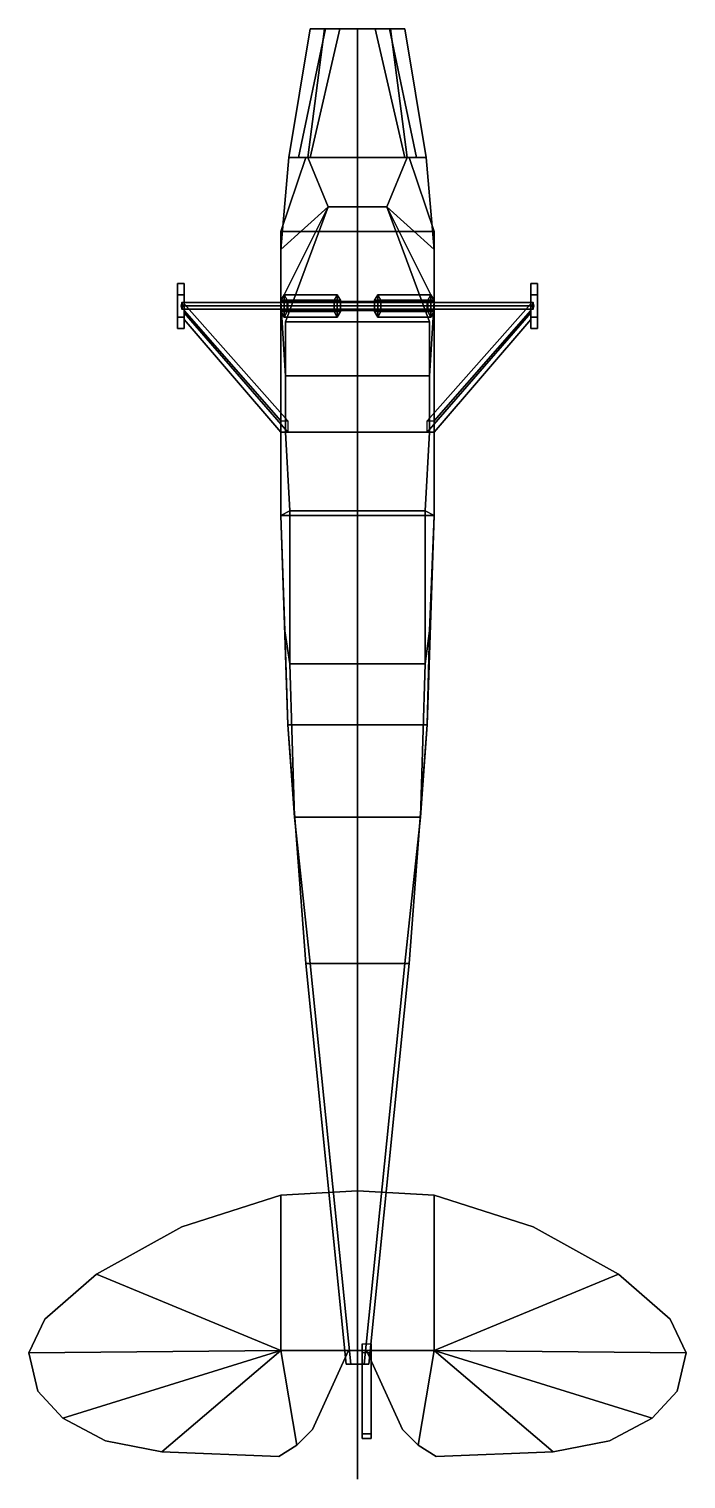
# Model space of a CAD drawing. Extents: x -1.46 to 1.46, y -3.41 to 3.03.
import ezdxf

# ---------------------------------------------------------------- set-up
doc = ezdxf.new("R2010")
doc.units = 0
doc.layers.get('0').update_dxf_attribs({"linetype": 'CONTINUOUS'})

msp = doc.modelspace()

# ---------------------------------------------------------------- linework, layer by layer
for points in [[(-0.21, 3.03, 1.2605), (-0.1417, 3.03, 0.8772), (-0.2625, 2.46, 0.8025), (-0.3045, 2.46, 1.2802)], [(-0.147, 3.03, 1.3812), (-0.21, 3.03, 1.2605), (-0.3045, 2.46, 1.2802), (-0.2205, 2.46, 1.4325)], [(-0.1417, 3.03, 0.8772), (-0.0787, 3.03, 0.8405), (-0.21, 2.46, 0.75), (-0.2625, 2.46, 0.8025)], [(0, 3.03, 1.4285), (-0.147, 3.03, 1.3812), (-0.2205, 2.46, 1.4325), (0, 2.46, 1.4902)], [(0, 2.46, 0.75), (-0.21, 2.46, 0.75), (-0.0787, 3.03, 0.8405), (0, 3.03, 0.83)], [(0, 3.03, 0.83), (0.0788, 3.03, 0.8405), (0.21, 2.46, 0.75), (0, 2.46, 0.75)], [(0, 2.46, 1.4902), (0.2205, 2.46, 1.4325), (0.147, 3.03, 1.3812), (0, 3.03, 1.4285)], [(0.2625, 2.46, 0.8025), (0.21, 2.46, 0.75), (0.0788, 3.03, 0.8405), (0.1417, 3.03, 0.8772)], [(0.3045, 2.46, 1.2802), (0.2625, 2.46, 0.8025), (0.1417, 3.03, 0.8772), (0.21, 3.03, 1.2605)], [(0.2205, 2.46, 1.4325), (0.3045, 2.46, 1.2802), (0.21, 3.03, 1.2605), (0.147, 3.03, 1.3812)], [(-0.23, 2.46, 0.77), (-0.34, 2.13, 0.7), (-0.34, 2.05, 1.35), (-0.3045, 2.46, 1.2802)], [(-0.3045, 2.46, 1.2802), (-0.34, 2.05, 1.35), (-0.13, 2.24, 1.51), (-0.2205, 2.46, 1.4325)], [(0.23, 2.46, 0.77), (0.34, 2.13, 0.7), (-0.34, 2.13, 0.7), (-0.23, 2.46, 0.77)], [(-0.3045, 2.46, 1.2802), (-0.2625, 2.46, 0.8025), (0.2625, 2.46, 0.8025), (0.3045, 2.46, 1.2802)], [(-0.2625, 2.46, 0.8025), (-0.21, 2.46, 0.75), (0.21, 2.46, 0.75), (0.2625, 2.46, 0.8025)], [(-0.2205, 2.46, 1.4325), (-0.13, 2.24, 1.51), (0, 2.24, 1.51), (0, 2.46, 1.49)], [(0, 2.46, 1.49), (0, 2.24, 1.51), (0.13, 2.24, 1.51), (0.2205, 2.46, 1.4325)], [(0.13, 2.24, 1.51), (0.34, 2.05, 1.35), (0.3045, 2.46, 1.2802), (0.2205, 2.46, 1.4325)], [(0.3045, 2.46, 1.2802), (0.34, 2.05, 1.35), (0.34, 2.13, 0.7), (0.23, 2.46, 0.77)], [(-0.13, 2.24, 1.51), (-0.34, 1.82, 1.35), (-0.32, 1.49, 1.95), (-0.32, 1.73, 1.95)], [(-0.34, 2.05, 1.35), (-0.34, 1.82, 1.35), (-0.13, 2.24, 1.51)], [(0, 1.73, 1.95), (0, 2.24, 1.51), (-0.13, 2.24, 1.51), (-0.32, 1.73, 1.95)], [(-0.13, 2.24, 1.51), (-0.13, 2.24, 1.51), (0, 2.24, 1.51)], [(0.32, 1.73, 1.95), (0.13, 2.24, 1.51), (0, 2.24, 1.51), (0, 1.73, 1.95)], [(0, 2.24, 1.51), (0, 2.24, 1.51), (0.13, 2.24, 1.51)], [(0.32, 1.49, 1.95), (0.34, 1.82, 1.35), (0.13, 2.24, 1.51), (0.32, 1.73, 1.95)], [(0.13, 2.24, 1.51), (0.34, 1.82, 1.35), (0.34, 2.05, 1.35), (0.13, 2.24, 1.51)], [(-0.34, 2.13, 0.7), (-0.34, 1.82, 0.69), (-0.34, 1.82, 1.35), (-0.34, 2.05, 1.35)], [(0.34, 2.13, 0.7), (0.34, 1.82, 0.69), (-0.34, 1.82, 0.69), (-0.34, 2.13, 0.7)], [(0.34, 2.05, 1.35), (0.34, 1.82, 1.35), (0.34, 1.82, 0.69), (0.34, 2.13, 0.7)], [(-0.77, 1.85, 0.2966), (-0.77, 1.9, 0.21), (-0.8, 1.9, 0.21), (-0.8, 1.85, 0.2966)], [(-0.77, 1.9, 0.21), (-0.77, 1.85, 0.1234), (-0.8, 1.85, 0.1234), (-0.8, 1.9, 0.21)], [(-0.77, 1.7, 0.21), (-0.77, 1.9, 0.21), (-0.77, 1.85, 0.2966), (-0.77, 1.75, 0.2966)], [(-0.77, 1.75, 0.1234), (-0.77, 1.85, 0.1234), (-0.77, 1.9, 0.21), (-0.77, 1.7, 0.21)], [(0.8, 1.85, 0.2966), (0.8, 1.9, 0.21), (0.77, 1.9, 0.21), (0.77, 1.85, 0.2966)], [(0.8, 1.9, 0.21), (0.8, 1.85, 0.1234), (0.77, 1.85, 0.1234), (0.77, 1.9, 0.21)], [(0.77, 1.75, 0.2966), (0.77, 1.85, 0.2966), (0.77, 1.9, 0.21), (0.77, 1.7, 0.21)], [(0.77, 1.7, 0.21), (0.77, 1.9, 0.21), (0.77, 1.85, 0.1234), (0.77, 1.75, 0.1234)], [(-0.77, 1.75, 0.2966), (-0.77, 1.85, 0.2966), (-0.8, 1.85, 0.2966), (-0.8, 1.75, 0.2966)], [(-0.77, 1.85, 0.1234), (-0.77, 1.75, 0.1234), (-0.8, 1.75, 0.1234), (-0.8, 1.85, 0.1234)], [(0.0001, 1.8, 0.4944), (0, 1.815, 0.4786), (-0.78, 1.815, 0.21), (-0.7849, 1.8, 0.2242)], [(0, 1.815, 0.4786), (0, 1.8, 0.4627), (-0.7751, 1.8, 0.1958), (-0.78, 1.815, 0.21)], [(-0.34, 1.29, 0.69), (-0.31, 1.29, 0.69), (-0.77, 1.81, 0.2), (-0.77, 1.78, 0.23)], [(-0.77, 1.77, 0.2), (-0.77, 1.81, 0.2), (-0.31, 1.29, 0.69), (-0.31, 1.24, 0.69)], [(-0.1039, 1.825, 0.4886), (-0.0898, 1.85, 0.4477), (-0.3262, 1.85, 0.3663), (-0.3402, 1.825, 0.4072)], [(-0.3402, 1.775, 0.4072), (-0.3402, 1.825, 0.4072), (-0.3262, 1.85, 0.3663), (-0.3262, 1.75, 0.3663)], [(-0.1039, 1.775, 0.4886), (-0.1039, 1.825, 0.4886), (-0.3402, 1.825, 0.4072), (-0.3402, 1.775, 0.4072)], [(-0.34, 1.82, 0.69), (-0.34, 1.24, 0.69), (-0.34, 1.24, 1.34), (-0.34, 1.82, 1.35)], [(-0.34, 1.82, 1.35), (-0.34, 1.24, 1.34), (-0.32, 1.24, 1.95), (-0.32, 1.49, 1.95)], [(0.34, 1.82, 1.35), (0.34, 1.24, 1.34), (-0.34, 1.24, 1.34), (-0.34, 1.82, 1.35)], [(0.34, 1.82, 0.69), (0.34, 1.24, 0.69), (-0.34, 1.24, 0.69), (-0.34, 1.82, 0.69)], [(-0.34, 1.78, 0.69), (-0.34, 1.82, 0.69), (0, 1.82, 0.46), (0, 1.78, 0.46)], [(0, 1.82, 0.49), (0, 1.82, 0.46), (-0.34, 1.82, 0.69), (-0.31, 1.82, 0.69)], [(-0.0898, 1.85, 0.4477), (-0.0757, 1.825, 0.4067), (-0.3121, 1.825, 0.3253), (-0.3262, 1.85, 0.3663)], [(-0.3262, 1.75, 0.3663), (-0.3262, 1.85, 0.3663), (-0.3121, 1.825, 0.3253), (-0.3121, 1.775, 0.3253)], [(-0.0757, 1.825, 0.4067), (-0.0757, 1.775, 0.4067), (-0.3121, 1.775, 0.3253), (-0.3121, 1.825, 0.3253)], [(0, 1.78, 0.49), (0, 1.82, 0.49), (-0.31, 1.82, 0.69), (-0.31, 1.78, 0.69)], [(-0.0898, 1.75, 0.4477), (-0.0898, 1.85, 0.4477), (-0.1039, 1.825, 0.4886), (-0.1039, 1.775, 0.4886)], [(-0.0757, 1.775, 0.4067), (-0.0757, 1.825, 0.4067), (-0.0898, 1.85, 0.4477), (-0.0898, 1.75, 0.4477)], [(0.34, 1.82, 0.69), (0.34, 1.78, 0.69), (0, 1.78, 0.46), (0, 1.82, 0.46)], [(0.31, 1.82, 0.69), (0.34, 1.82, 0.69), (0, 1.82, 0.46), (0, 1.82, 0.49)], [(0, 1.82, 0.49), (0, 1.78, 0.49), (0.31, 1.78, 0.69), (0.31, 1.82, 0.69)], [(0, 1.8, 0.4627), (0, 1.815, 0.4786), (0.78, 1.815, 0.21), (0.7751, 1.8, 0.1958)], [(0, 1.815, 0.4786), (0.0001, 1.8, 0.4944), (0.7849, 1.8, 0.2242), (0.78, 1.815, 0.21)], [(0.0757, 1.825, 0.4067), (0.0898, 1.85, 0.4477), (0.3262, 1.85, 0.3663), (0.3121, 1.825, 0.3253)], [(0.0757, 1.825, 0.4067), (0.0757, 1.775, 0.4067), (0.0898, 1.75, 0.4477), (0.0898, 1.85, 0.4477)], [(0.0757, 1.775, 0.4067), (0.0757, 1.825, 0.4067), (0.3121, 1.825, 0.3253), (0.3121, 1.775, 0.3253)], [(0.0898, 1.85, 0.4477), (0.1039, 1.825, 0.4886), (0.3402, 1.825, 0.4072), (0.3262, 1.85, 0.3663)], [(0.0898, 1.85, 0.4477), (0.0898, 1.75, 0.4477), (0.1039, 1.775, 0.4886), (0.1039, 1.825, 0.4886)], [(0.1039, 1.825, 0.4886), (0.1039, 1.775, 0.4886), (0.3402, 1.775, 0.4072), (0.3402, 1.825, 0.4072)], [(0.77, 1.78, 0.23), (0.77, 1.81, 0.2), (0.31, 1.29, 0.69), (0.34, 1.29, 0.69)], [(0.77, 1.81, 0.2), (0.77, 1.77, 0.2), (0.31, 1.24, 0.69), (0.31, 1.29, 0.69)], [(0.3262, 1.85, 0.3663), (0.3262, 1.75, 0.3663), (0.3121, 1.775, 0.3253), (0.3121, 1.825, 0.3253)], [(0.32, 1.24, 1.95), (0.34, 1.24, 1.34), (0.34, 1.82, 1.35), (0.32, 1.49, 1.95)], [(0.3402, 1.825, 0.4072), (0.3402, 1.775, 0.4072), (0.3262, 1.75, 0.3663), (0.3262, 1.85, 0.3663)], [(0.34, 1.82, 1.35), (0.34, 1.24, 1.34), (0.34, 1.24, 0.69), (0.34, 1.82, 0.69)], [(0.8, 1.75, 0.2966), (0.8, 1.85, 0.2966), (0.77, 1.85, 0.2966), (0.77, 1.75, 0.2966)], [(0.8, 1.85, 0.1234), (0.8, 1.75, 0.1234), (0.77, 1.75, 0.1234), (0.77, 1.85, 0.1234)], [(-0.77, 1.7, 0.21), (-0.77, 1.75, 0.2966), (-0.8, 1.75, 0.2966), (-0.8, 1.7, 0.21)], [(-0.77, 1.75, 0.1234), (-0.77, 1.7, 0.21), (-0.8, 1.7, 0.21), (-0.8, 1.75, 0.1234)], [(0, 1.785, 0.4786), (0.0001, 1.8, 0.4944), (-0.7849, 1.8, 0.2242), (-0.78, 1.785, 0.21)], [(0, 1.8, 0.4627), (0, 1.785, 0.4786), (-0.78, 1.785, 0.21), (-0.7751, 1.8, 0.1958)], [(-0.34, 1.24, 0.69), (-0.34, 1.29, 0.69), (-0.77, 1.78, 0.23), (-0.77, 1.74, 0.23)], [(-0.77, 1.74, 0.23), (-0.77, 1.77, 0.2), (-0.31, 1.24, 0.69), (-0.34, 1.24, 0.69)], [(-0.0898, 1.75, 0.4477), (-0.1039, 1.775, 0.4886), (-0.3402, 1.775, 0.4072), (-0.3262, 1.75, 0.3663)], [(-0.31, 1.78, 0.69), (-0.34, 1.78, 0.69), (0, 1.78, 0.46), (0, 1.78, 0.49)], [(-0.0757, 1.775, 0.4067), (-0.0898, 1.75, 0.4477), (-0.3262, 1.75, 0.3663), (-0.3121, 1.775, 0.3253)], [(0, 1.785, 0.4786), (0, 1.8, 0.4627), (0.7751, 1.8, 0.1958), (0.78, 1.785, 0.21)], [(0.0001, 1.8, 0.4944), (0, 1.785, 0.4786), (0.78, 1.785, 0.21), (0.7849, 1.8, 0.2242)], [(0, 1.78, 0.49), (0, 1.78, 0.46), (0.34, 1.78, 0.69), (0.31, 1.78, 0.69)], [(0.0898, 1.75, 0.4477), (0.0757, 1.775, 0.4067), (0.3121, 1.775, 0.3253), (0.3262, 1.75, 0.3663)], [(0.1039, 1.775, 0.4886), (0.0898, 1.75, 0.4477), (0.3262, 1.75, 0.3663), (0.3402, 1.775, 0.4072)], [(0.34, 1.24, 0.69), (0.31, 1.24, 0.69), (0.77, 1.77, 0.2), (0.77, 1.74, 0.23)], [(0.34, 1.29, 0.69), (0.34, 1.24, 0.69), (0.77, 1.74, 0.23), (0.77, 1.78, 0.23)], [(0.8, 1.7, 0.21), (0.8, 1.75, 0.2966), (0.77, 1.75, 0.2966), (0.77, 1.7, 0.21)], [(0.8, 1.75, 0.1234), (0.8, 1.7, 0.21), (0.77, 1.7, 0.21), (0.77, 1.75, 0.1234)], [(-0.32, 1.73, 1.95), (-0.32, 1.49, 1.95), (0, 1.49, 1.95), (0, 1.73, 1.95)], [(0, 1.73, 1.95), (0, 1.49, 1.95), (0.32, 1.49, 1.95), (0.32, 1.73, 1.95)], [(-0.32, 1.49, 1.95), (-0.32, 1.24, 1.95), (0, 1.24, 1.95), (0, 1.49, 1.95)], [(0, 1.49, 1.95), (0, 1.24, 1.95), (0.32, 1.24, 1.95), (0.32, 1.49, 1.95)], [(-0.34, 1.24, 0.69), (-0.34, 0.87, 0.76), (-0.34, 0.87, 1.34), (-0.34, 1.24, 1.34)], [(-0.34, 1.24, 1.34), (-0.34, 0.87, 1.34), (-0.3, 0.89, 1.78), (-0.32, 1.24, 1.95)], [(0.34, 1.24, 1.34), (0.34, 0.87, 1.34), (-0.34, 0.87, 1.34), (-0.34, 1.24, 1.34)], [(0.34, 1.24, 0.69), (0.34, 0.87, 0.76), (-0.34, 0.87, 0.76), (-0.34, 1.24, 0.69)], [(-0.32, 1.24, 1.95), (-0.3, 0.89, 1.78), (0, 0.89, 1.94), (0, 1.24, 1.95)], [(0, 1.24, 1.95), (0, 0.89, 1.94), (0.3, 0.89, 1.78), (0.32, 1.24, 1.95)], [(0.3, 0.89, 1.78), (0.34, 0.87, 1.34), (0.34, 1.24, 1.34), (0.32, 1.24, 1.95)], [(0.34, 1.24, 1.34), (0.34, 0.87, 1.34), (0.34, 0.87, 0.76), (0.34, 1.24, 0.69)], [(-0.3, 0.89, 1.78), (-0.34, 0.87, 1.34), (0.34, 0.87, 1.34), (0.3, 0.89, 1.78)], [(-0.34, 0.87, 1.34), (-0.3234, 0.3567, 1.3731), (-0.3, 0.21, 1.74), (-0.3, 0.89, 1.78)], [(-0.34, 0.87, 0.76), (-0.31, -0.06, 0.9), (-0.31, -0.06, 1.4), (-0.34, 0.87, 1.34)], [(0.34, 0.87, 0.76), (0.31, -0.06, 0.9), (-0.31, -0.06, 0.9), (-0.34, 0.87, 0.76)], [(-0.3, 0.89, 1.78), (-0.3, 0.21, 1.74), (0, 0.21, 1.87), (0, 0.89, 1.94)], [(0, 0.89, 1.94), (0, 0.21, 1.87), (0.3, 0.21, 1.74), (0.3, 0.89, 1.78)], [(0.3, 0.21, 1.74), (0.3196, 0.3572, 1.3768), (0.34, 0.87, 1.34), (0.3, 0.89, 1.78)], [(0.34, 0.87, 1.34), (0.31, -0.06, 1.4), (0.31, -0.06, 0.9), (0.34, 0.87, 0.76)], [(-0.3234, 0.3567, 1.3731), (-0.31, -0.06, 1.4), (-0.28, -0.47, 1.72), (-0.3, 0.21, 1.74)], [(0.28, -0.47, 1.72), (0.31, -0.06, 1.4), (0.3196, 0.3572, 1.3768), (0.3, 0.21, 1.74)], [(-0.3, 0.21, 1.74), (-0.28, -0.47, 1.72), (0, -0.47, 1.82), (0, 0.21, 1.87)], [(0, 0.21, 1.87), (0, -0.47, 1.82), (0.28, -0.47, 1.72), (0.3, 0.21, 1.74)], [(-0.31, -0.06, 0.9), (-0.23, -1.12, 1.06), (-0.23, -1.12, 1.49), (-0.31, -0.06, 1.4)], [(-0.31, -0.06, 1.4), (-0.23, -1.12, 1.49), (-0.21, -1.12, 1.72), (-0.28, -0.47, 1.72)], [(0.31, -0.06, 0.9), (0.23, -1.12, 1.06), (-0.23, -1.12, 1.06), (-0.31, -0.06, 0.9)], [(0.21, -1.12, 1.72), (0.23, -1.12, 1.49), (0.31, -0.06, 1.4), (0.28, -0.47, 1.72)], [(0.31, -0.06, 1.4), (0.23, -1.12, 1.49), (0.23, -1.12, 1.06), (0.31, -0.06, 0.9)], [(-0.28, -0.47, 1.72), (-0.21, -1.12, 1.72), (0, -1.12, 1.79), (0, -0.47, 1.82)], [(0, -0.47, 1.82), (0, -1.12, 1.79), (0.21, -1.12, 1.72), (0.28, -0.47, 1.72)], [(-0.23, -1.12, 1.06), (-0.05, -2.9, 1.32), (-0.05, -2.9, 1.62), (-0.23, -1.12, 1.49)], [(-0.23, -1.12, 1.49), (-0.05, -2.9, 1.62), (-0.03, -2.9, 1.72), (-0.21, -1.12, 1.72)], [(0.23, -1.12, 1.06), (0.05, -2.9, 1.32), (-0.05, -2.9, 1.32), (-0.23, -1.12, 1.06)], [(-0.21, -1.12, 1.72), (-0.03, -2.9, 1.72), (0, -2.9, 1.73), (0, -1.12, 1.79)], [(0, -1.12, 1.79), (0, -2.9, 1.73), (0.03, -2.9, 1.72), (0.21, -1.12, 1.72)], [(0.03, -2.9, 1.72), (0.05, -2.9, 1.62), (0.23, -1.12, 1.49), (0.21, -1.12, 1.72)], [(0.23, -1.12, 1.49), (0.05, -2.9, 1.62), (0.05, -2.9, 1.32), (0.23, -1.12, 1.06)], [(0, -2.01, 1.75), (0, -3.41, 1.72), (0, -3.38, 1.82), (0, -2.13, 1.82)], [(0, -2.13, 1.82), (0, -3.38, 1.82), (0, -3.41, 1.72), (0, -2.01, 1.75)], [(-0.34, -2.84, 1.61), (-0.34, -2.15, 1.61), (-0.78, -2.29, 1.61), (-1.16, -2.5, 1.61)], [(-1.16, -2.5, 1.61), (-0.78, -2.29, 1.61), (-0.34, -2.15, 1.61), (-0.34, -2.84, 1.61)], [(-0.34, -2.15, 1.61), (-0.34, -2.84, 1.61), (0, -2.84, 1.61), (0, -2.13, 1.61)], [(0, -2.13, 1.61), (0, -2.84, 1.61), (-0.34, -2.84, 1.61), (-0.34, -2.15, 1.61)], [(0, -2.61, 2.5), (0, -3.18, 2.44), (0, -3.38, 1.82), (0, -2.13, 1.82)], [(0, -2.13, 1.82), (0, -3.38, 1.82), (0, -3.18, 2.44), (0, -2.61, 2.5)], [(0.34, -2.15, 1.61), (0.34, -2.84, 1.61), (0, -2.84, 1.61), (0, -2.13, 1.61)], [(0, -2.13, 1.61), (0, -2.84, 1.61), (0.34, -2.84, 1.61), (0.34, -2.15, 1.61)], [(1.16, -2.5, 1.61), (0.78, -2.29, 1.61), (0.34, -2.15, 1.61), (0.34, -2.84, 1.61)], [(0.34, -2.84, 1.61), (0.34, -2.15, 1.61), (0.78, -2.29, 1.61), (1.16, -2.5, 1.61)], [(-1.46, -2.85, 1.61), (-1.39, -2.7, 1.61), (-1.16, -2.5, 1.61), (-0.34, -2.84, 1.61)], [(-0.34, -2.84, 1.61), (-1.16, -2.5, 1.61), (-1.39, -2.7, 1.61), (-1.46, -2.85, 1.61)], [(0.34, -2.84, 1.61), (1.16, -2.5, 1.61), (1.39, -2.7, 1.61), (1.46, -2.85, 1.61)], [(1.46, -2.85, 1.61), (1.39, -2.7, 1.61), (1.16, -2.5, 1.61), (0.34, -2.84, 1.61)], [(0, -2.61, 2.5), (0, -3.18, 2.44), (0, -3.02, 2.59), (0, -2.81, 2.62)], [(0, -2.81, 2.62), (0, -3.02, 2.59), (0, -3.18, 2.44), (0, -2.61, 2.5)], [(0.02, -2.81, 1.31), (0.02, -3.21, 1.16), (0.02, -3.23, 1.2), (0.02, -2.85, 1.33)], [(0.06, -2.81, 1.31), (0.06, -3.21, 1.16), (0.02, -3.21, 1.16), (0.02, -2.81, 1.31)], [(0.06, -3.23, 1.2), (0.06, -3.21, 1.16), (0.06, -2.81, 1.31), (0.06, -2.85, 1.33)], [(-0.34, -2.84, 1.61), (-1.46, -2.85, 1.61), (-1.42, -3.02, 1.61), (-1.31, -3.14, 1.61)], [(-1.31, -3.14, 1.61), (-1.42, -3.02, 1.61), (-1.46, -2.85, 1.61), (-0.34, -2.84, 1.61)], [(-0.87, -3.29, 1.61), (-1.12, -3.24, 1.61), (-1.31, -3.14, 1.61), (-0.34, -2.84, 1.61)], [(-0.34, -2.84, 1.61), (-1.31, -3.14, 1.61), (-1.12, -3.24, 1.61), (-0.87, -3.29, 1.61)], [(-0.27, -3.26, 1.61), (-0.35, -3.31, 1.61), (-0.87, -3.29, 1.61), (-0.34, -2.84, 1.61)], [(-0.34, -2.84, 1.61), (-0.87, -3.29, 1.61), (-0.35, -3.31, 1.61), (-0.27, -3.26, 1.61)], [(-0.34, -2.84, 1.61), (-0.27, -3.26, 1.61), (-0.2, -3.19, 1.61), (-0.04, -2.84, 1.61)], [(-0.04, -2.84, 1.61), (-0.2, -3.19, 1.61), (-0.27, -3.26, 1.61), (-0.34, -2.84, 1.61)], [(0.02, -2.85, 1.33), (0.02, -3.23, 1.2), (0.06, -3.23, 1.2), (0.06, -2.85, 1.33)], [(0.04, -2.84, 1.61), (0.2, -3.19, 1.61), (0.27, -3.26, 1.61), (0.34, -2.84, 1.61)], [(0.34, -2.84, 1.61), (0.27, -3.26, 1.61), (0.2, -3.19, 1.61), (0.04, -2.84, 1.61)], [(0.34, -2.84, 1.61), (0.87, -3.29, 1.61), (0.35, -3.31, 1.61), (0.27, -3.26, 1.61)], [(0.27, -3.26, 1.61), (0.35, -3.31, 1.61), (0.87, -3.29, 1.61), (0.34, -2.84, 1.61)], [(0.87, -3.29, 1.61), (1.12, -3.24, 1.61), (1.31, -3.14, 1.61), (0.34, -2.84, 1.61)], [(0.34, -2.84, 1.61), (1.31, -3.14, 1.61), (1.12, -3.24, 1.61), (0.87, -3.29, 1.61)], [(1.31, -3.14, 1.61), (1.42, -3.02, 1.61), (1.46, -2.85, 1.61), (0.34, -2.84, 1.61)], [(0.34, -2.84, 1.61), (1.46, -2.85, 1.61), (1.42, -3.02, 1.61), (1.31, -3.14, 1.61)], [(-0.05, -2.9, 1.32), (0.05, -2.9, 1.32), (0.05, -2.9, 1.62), (-0.05, -2.9, 1.62)], [(-0.03, -2.9, 1.72), (-0.05, -2.9, 1.62), (0, -2.9, 1.62), (0, -2.9, 1.73)], [(0, -2.9, 1.73), (0, -2.9, 1.62), (0.05, -2.9, 1.62), (0.03, -2.9, 1.72)], [(0, -2.9, 1.73), (0, -3.41, 1.72), (0, -3.4, 1.61), (0, -2.9, 1.6)], [(0, -2.9, 1.6), (0, -3.4, 1.61), (0, -3.41, 1.72), (0, -2.9, 1.73)], [(0, -2.9, 1.32), (0, -3.3, 1.47), (0, -3.4, 1.61), (0, -2.9, 1.6)], [(0, -2.9, 1.6), (0, -3.4, 1.61), (0, -3.3, 1.47), (0, -2.9, 1.32)], [(0.02, -3.23, 1.2), (0.02, -3.21, 1.16), (0.06, -3.21, 1.16), (0.06, -3.23, 1.2)]]:
    msp.add_3dface(points)

doc.saveas('drawing.dxf')
